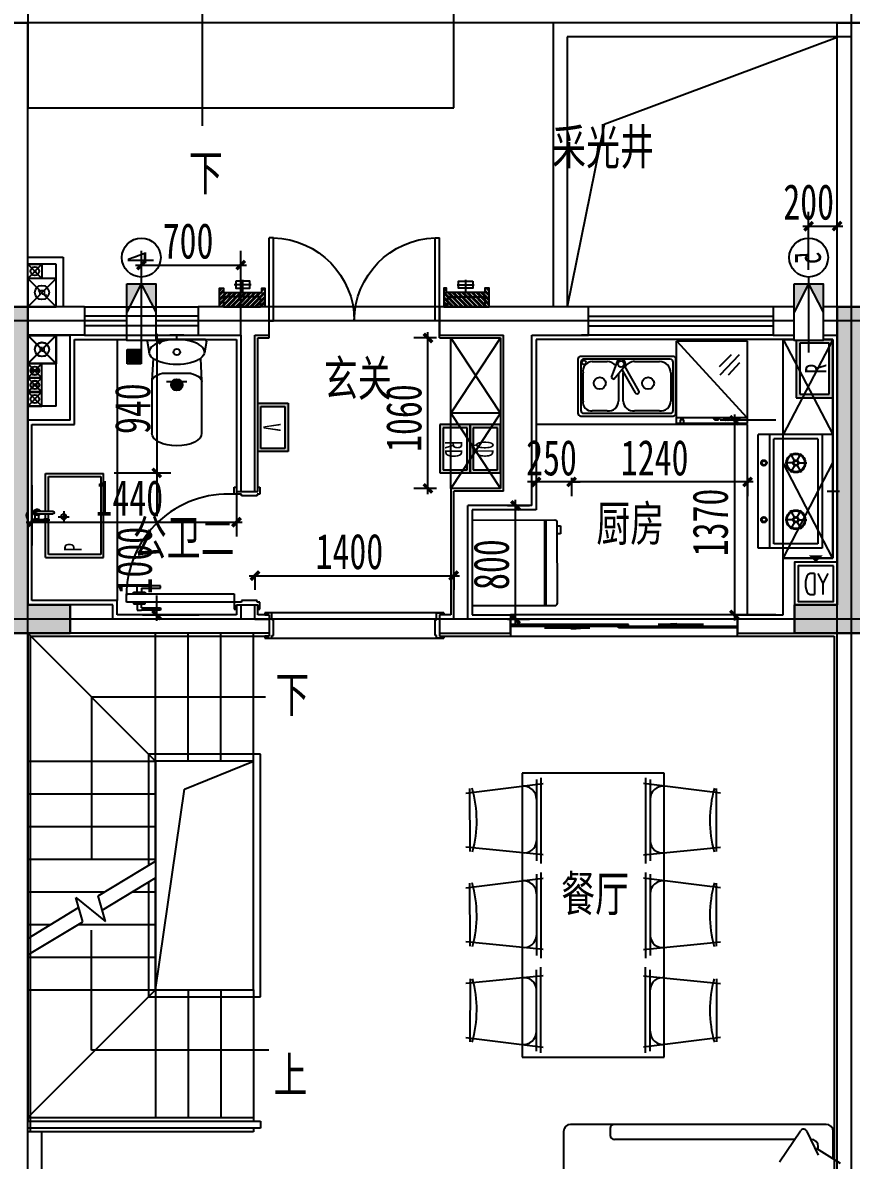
# Model space of a CAD drawing. Extents: x -255202 to 66368, y -6372500 to 603.
# Drawn here: x 23022 to 28857, y -3228764 to -3220753 of the extents above; entities that cross this region are included whole.
import ezdxf
from ezdxf.enums import TextEntityAlignment as Align

# ---------------------------------------------------------------- set-up
doc = ezdxf.new("R2010")
doc.units = 0
doc.header["$LTSCALE"] = 10
doc.header["$MEASUREMENT"] = 0
for name, color, linetype in [('A-门', 251, 'Continuous'), ('L-立面填充1', 253, 'Continuous'), ('孔洞', 53, 'Continuous')]:
    doc.layers.add(name, color=color, linetype=linetype)
doc.styles.add('_TCH_DIM', font='SIMPLEX', dxfattribs={"bigfont": 'GBCBIG'})
doc.styles.add('L~1D$0$黑体', font='simhei.ttf')
doc.styles.add('L~1Z$0$_TCH_DIM', font='SIMPLEX', dxfattribs={"bigfont": 'GBCBIG'})
doc.styles.add('L~1Z$0$黑体', font='simhei.ttf')
doc.styles.add('宋体', font='', dxfattribs={"width": 0.8})
doc.styles.add('文字标注', font='', dxfattribs={"width": 0.7})
doc.styles.add('样式222', font='', dxfattribs={"width": 0.7})
doc.styles.add('细黑体', font='', dxfattribs={"width": 0.7})
doc.styles.get('宋体').set_extended_font_data('STXihei')
doc.styles.get('文字标注').set_extended_font_data('STXihei')
doc.styles.get('样式222').set_extended_font_data('STXihei')
doc.styles.get('细黑体').set_extended_font_data('STXihei')

# ---------------------------------------------------------------- blocks, each defined once
blk = doc.blocks.new('ty')
at = {"layer": 'A-门'}
h = blk.add_hatch(dxfattribs=at)
h.set_pattern_fill('ANSI32', color=8, scale=5, style=0)
h.set_pattern_definition([(45, (36096.273, 4608.566), (-16.83798, 16.83798), []), (45, (36107.498, 4608.566), (-16.83798, 16.83798), [])])
h.paths.add_polyline_path([(38549.5, 606.1), (38549.5, 506.1), (38229.5, 506.1), (38229.5, 636.1), (38259.5, 636.1), (38259.5, 606.1), (38529.5, 606.1), (38529.5, 636.1), (38549.5, 636.1)])
h = blk.add_hatch(dxfattribs=at)
h.set_pattern_fill('ANSI32', color=8, scale=5, style=0)
h.set_pattern_definition([(135, (42262.778, 4608.566), (16.83798, 16.83798), []), (135, (42251.552, 4608.566), (16.83798, 16.83798), [])])
h.paths.add_polyline_path([(39809.5, 606.1), (39809.5, 506.1), (40129.5, 506.1), (40129.5, 636.1), (40099.5, 636.1), (40099.5, 606.1), (39829.5, 606.1), (39829.5, 636.1), (39809.5, 636.1)])
for points in [[(36879.7, -1593.9), (36879.7, 506.1), (36679.7, 506.1), (36679.7, -1593.9), (36379.7, -1593.9), (36379.7, -1793.9), (37179.7, -1793.9), (37179.7, -1593.9)], [(42579.7, -1593.9), (42579.7, 506.1), (42779.7, 506.1), (42779.7, -1593.9), (43079.7, -1593.9), (43079.7, -1793.9), (42279.7, -1793.9), (42279.7, -1593.9)]]:
    blk.add_hatch(color=8, dxfattribs=at).paths.add_polyline_path(points)
h = blk.add_hatch(color=8, dxfattribs=at)
h.paths.add_polyline_path([(42290.6, -136.4), (42549.7, -136.4), (42549.7, 276.1), (42290.6, 276.1)])
h.paths.add_polyline_path([(42317, 249.7), (42523.3, 249.7), (42523.3, -110), (42317, -110)], flags=16)
h = blk.add_hatch(color=8, dxfattribs=at)
h.dxf.hatch_style = 1
h.paths.add_polyline_path([(37929.7, -3.9, -1), (37929.7, -83.9, -1)])
h = blk.add_hatch(color=8, dxfattribs=at)
h.paths.add_polyline_path([(38713.2, -513.9), (38499.7, -513.9), (38499.7, -173.9), (38713.2, -173.9)])
h.paths.add_polyline_path([(38691.4, -195.7), (38521.4, -195.7), (38521.4, -492.2), (38691.4, -492.2)], flags=16)
h = blk.add_hatch(color=8, dxfattribs=at)
h.paths.add_polyline_path([(39996.3, -663.9), (39996.3, -323.9), (39782.7, -323.9), (39782.7, -663.9)])
h.paths.add_polyline_path([(39974.5, -642.2), (39974.5, -345.7), (39804.5, -345.7), (39804.5, -642.2)], flags=16)
h = blk.add_hatch(color=8, dxfattribs=at)
h.paths.add_polyline_path([(40209.8, -323.9), (39996.3, -323.9), (39996.3, -663.9), (40209.8, -663.9)])
h.paths.add_polyline_path([(40188, -642.2), (40018, -642.2), (40018, -345.7), (40188, -345.7)], flags=16)
at = {"layer": 'A-门', "color": 8}
for p, q in [((42679.7, 4262.6), (42679.7, -13753.8)), ((36879.7, 3106.1), (36879.7, 1906.1)), ((39879.7, 1906.1), (39879.7, 3106.1)), ((38109.7, 2450.1), (38109.7, 2750.1)), ((38109.7, 2450.1), (38109.7, 2750.1)), ((59161.7, 2506.1), (25966, 2506.1)), ((36679.7, 2506.1), (36879.7, 2506.1)), ((36679.7, 2506.1), (36879.7, 2506.1)), ((36879.7, 406.1), (36879.7, 2506.1)), ((36879.7, 506.1), (36879.7, 2506.1)), ((39879.7, 1906.1), (39879.7, 2506.1)), ((42579.7, 2506.1), (40579.5, 2506.1)), ((40579.5, 2506.1), (40579.5, 506.1)), ((40579.5, 2506.1), (40579.5, 506.1)), ((42579.7, 406.1), (42579.7, 2506.1)), ((42779.7, 2506.1), (42579.7, 2506.1)), ((42579.7, 506.1), (42579.7, 2506.1)), ((42579.7, 2506.1), (42779.7, 2506.1)), ((38109.7, 1779.3), (38109.7, 2450.1)), ((38109.7, 1779.3), (38109.7, 2450.1)), ((40679.5, 2406.1), (40679.5, 506.1)), ((42579.7, 2406.1), (40679.5, 2406.1)), ((42679.5, 2406.1), (40679.5, 2406.1)), ((40679.5, 2406.1), (40679.5, 506.1)), ((42579.7, 2403.2), (40939.8, 1790.4)), ((36879.7, 1906.1), (39879.7, 1906.1)), ((40939.8, 1790.4), (40679.5, 506.1)), ((42379.7, 766.3), (42379.7, 1173.4)), ((42579.7, 766.3), (42579.7, 1173.4)), ((42339.7, 1073.4), (42619.7, 1073.4)), ((37679.8, 307.6), (37679.8, 899.1)), ((38379.6, 307.6), (38379.6, 899.1)), ((36879.7, 856.1), (37129.7, 856.1)), ((36879.7, 806.1), (36879.7, 856.1)), ((36979.7, 806.1), (36879.7, 706.1)), ((36879.7, 806.1), (36979.7, 706.1)), ((37079.7, 806.1), (36879.7, 806.1)), ((36979.7, 806.1), (36879.7, 706.1)), ((36879.7, 806.1), (36979.7, 706.1)), ((37079.7, 506.1), (37079.7, 806.1)), ((37129.7, 856.1), (37129.7, 506.1)), ((37639.8, 799.1), (38419.6, 799.1)), ((36879.7, 706.1), (37079.7, 506.1)), ((37079.7, 706.1), (36879.7, 506.1)), ((36879.7, 706.1), (37079.7, 506.1)), ((37079.7, 706.1), (36879.7, 506.1)), ((38454.5, 661.1), (38334.5, 661.1)), ((38394.5, 606.1), (38394.5, 696.1)), ((39904.5, 661.1), (40024.5, 661.1)), ((39964.5, 606.1), (39964.5, 696.1)), ((38377, 606.1), (38412, 606.1)), ((39982, 606.1), (39947, 606.1)), ((36679.7, 506.1), (36879.7, 506.1)), ((36879.7, 506.1), (36679.7, 506.1)), ((36879.7, 506.1), (36879.7, -1593.9)), ((36879.7, -1593.9), (36879.7, 506.1)), ((37279.7, 506.1), (36879.7, 506.1)), ((37129.7, 506.1), (37079.7, 506.1)), ((38379.7, 506.1), (38079.7, 506.1)), ((38079.7, 506.1), (38079.7, 306.1)), ((38579.7, 506.1), (38379.7, 506.1)), ((38579.7, 287.1), (38579.7, 506.1)), ((39779.7, 506.1), (38579.7, 506.1)), ((38579.7, 306.1), (38579.7, 506.1)), ((40829.5, 506.1), (39779.7, 506.1)), ((39779.7, 506.1), (39779.7, 306.1)), ((39779.7, 286.1), (39779.7, 502.5)), ((42129.7, 506.1), (40779.7, 506.1)), ((40829.7, 506.1), (40829.5, 506.1)), ((40829.7, 306.1), (40829.7, 506.1)), ((42129.7, 506.1), (42129.7, 306.1)), ((42579.7, 506.1), (42129.7, 506.1)), ((42129.7, 506.1), (42129.7, 306.1)), ((42779.7, 506.1), (42579.7, 506.1)), ((42579.7, 506.1), (42579.7, -1593.9)), ((42579.7, -1593.9), (42579.7, 506.1)), ((42579.7, 506.1), (42779.7, 506.1)), ((59161.7, 406.1), (25966, 406.1)), ((36879.7, -1193.9), (36879.7, 406.1)), ((40829.7, 439.4), (42129.7, 439.4)), ((42579.7, -1693.9), (42579.7, 406.1)), ((39698.6, -813.9), (39698.6, 326.1)), ((40829.7, 372.7), (42129.7, 372.7)), ((36879.7, 306.1), (37179.7, 306.1)), ((36879.7, -1093.9), (36879.7, 306.1)), ((36879.7, 306.1), (36879.7, -193.9)), ((37279.7, 306.1), (36879.7, 306.1)), ((36879.7, 106.1), (37079.7, 306.1)), ((37079.7, 106.1), (36879.7, 306.1)), ((36879.7, 104.6), (37079.7, 304.6)), ((37079.7, 104.6), (36879.7, 304.6)), ((37079.7, -193.9), (37079.7, 306.1)), ((37179.7, -293.9), (37179.7, 306.1)), ((37209.7, -323.9), (37209.7, 276.1)), ((37209.7, 276.1), (38349.7, 276.1)), ((37259.7, 276.1), (37509.7, 276.1)), ((37509.7, 276.1), (37509.7, -1563.9)), ((37718.5, 276.1), (37888.2, 276.1)), ((37721.7, 264.7), (37735.5, 181.5)), ((38127.2, 276.1), (37732.1, 276.1)), ((37788.2, 316.1), (37788.2, -703.9)), ((37979.7, 306.1), (37879.7, 306.1)), ((37929.7, 276.1), (37929.7, 306.1)), ((38079.7, 306.1), (38379.7, 306.1)), ((38137.6, 264.7), (38123.8, 181.5)), ((38349.7, 276.1), (38349.7, -794.9)), ((38379.7, 306.1), (38379.7, -593.9)), ((38479.7, -593.9), (38479.7, 306.1)), ((38479.7, 306.1), (38579.7, 306.1)), ((38499.7, 206.1), (38499.7, 287.1)), ((38499.7, 287.1), (38579.7, 287.1)), ((39759.7, 286.1), (39598.6, 286.1)), ((39779.7, 286.1), (39779.7, 306.1)), ((39779.7, 306.1), (40229.7, 306.1)), ((39779.7, 286.1), (40209.7, 286.1)), ((39779.7, 286.1), (40209.7, 286.1)), ((40209.7, 286.1), (39859.7, -243.9)), ((40209.7, -243.9), (39859.7, 286.1)), ((39859.7, -773.9), (39859.7, 286.1)), ((39859.7, 286.1), (40209.7, 286.1)), ((40209.7, 286.1), (40209.7, -773.9)), ((40209.7, 286.1), (40209.7, -773.9)), ((40209.7, 286.1), (40209.7, -773.9)), ((40229.7, -793.9), (40229.7, 306.1)), ((40429.7, -893.9), (40429.7, 306.1)), ((40429.7, 306.1), (40829.7, 306.1)), ((42549.7, 276.1), (40459.7, 276.1)), ((40459.7, 276.1), (40459.7, -923.9)), ((42129.7, 306.1), (40779.7, 306.1)), ((41949.4, 264.7), (41449.4, 264.7)), ((41449.4, -315.3), (41449.4, 264.7)), ((41449.4, -315.3), (41449.4, 264.7)), ((41946, -275.3), (41451.7, 264.7)), ((41949.4, -315.3), (41949.4, 264.7)), ((42129.7, 306.1), (42579.7, 306.1)), ((42199.7, 276.1), (42549.7, -393.9)), ((42549.7, 276.1), (42199.7, -393.9)), ((42199.7, -1265.3), (42199.7, 276.1)), ((42199.7, 276.1), (42549.7, 276.1)), ((42290.6, 276.1), (42290.6, -136.4)), ((42549.7, 276.1), (42290.6, 276.1)), ((42317, 249.7), (42317, -110)), ((42523.3, 249.7), (42317, 249.7)), ((42523.3, -110), (42523.3, 249.7)), ((42549.7, 276.1), (42549.7, -1265.3)), ((42549.7, -1265.3), (42549.7, 276.1)), ((42549.7, -136.4), (42549.7, 276.1)), ((42579.7, -1693.9), (42579.7, 306.1)), ((37579.7, 204.7), (37679.7, 204.7)), ((37579.7, 104.7), (37579.7, 204.7)), ((37589.7, 191.2), (37593.1, 194.7)), ((37589.7, 177.8), (37606.6, 194.7)), ((37589.7, 164.3), (37620, 194.7)), ((37589.7, 150.8), (37633.5, 194.7)), ((37589.7, 137.4), (37647, 194.7)), ((37589.7, 123.9), (37660.4, 194.7)), ((37589.7, 186.8), (37597.6, 194.7)), ((37589.7, 173.3), (37611.1, 194.7)), ((37589.7, 159.8), (37624.5, 194.7)), ((37589.7, 146.3), (37638, 194.7)), ((37589.7, 132.9), (37651.5, 194.7)), ((37589.7, 119.4), (37664.9, 194.7)), ((37589.7, 194.7), (37669.7, 194.7)), ((37589.7, 114.7), (37589.7, 194.7)), ((37593.9, 114.7), (37669.7, 190.4)), ((37598.4, 114.7), (37669.7, 185.9)), ((37607.4, 114.7), (37669.7, 177)), ((37611.9, 114.7), (37669.7, 172.5)), ((37620.9, 114.7), (37669.7, 163.5)), ((37669.7, 194.7), (37669.7, 114.7)), ((37679.7, 204.7), (37679.7, 104.7)), ((38499.7, -794.9), (38499.7, 206.1)), ((41752.9, 86.2, -2), (41836.8, 170.1, -2)), ((41755.9, 27.3, -1), (41892.6, 169.3, -1)), ((36979.7, 6.1), (36879.7, 106.1)), ((36879.7, 6.1), (36979.7, 106.1)), ((36979.7, 4.6), (36879.7, 104.6)), ((36879.7, 4.6), (36979.7, 104.6)), ((37679.7, 104.7), (37579.7, 104.7)), ((37669.7, 114.7), (37589.7, 114.7)), ((37625.3, 114.7), (37669.7, 159)), ((37634.3, 114.7), (37669.7, 150)), ((37638.8, 114.7), (37669.7, 145.5)), ((37647.8, 114.7), (37669.7, 136.5)), ((37652.3, 114.7), (37669.7, 132.1)), ((37661.3, 114.7), (37669.7, 123.1)), ((37665.8, 114.7), (37669.7, 118.6)), ((37763.6, 141), (37754.7, -14.6)), ((38095.7, 141), (38104.6, -14.6)), ((40755, 136.1), (40755, -243.9)), ((41425, 156.1), (40775, 156.1)), ((40775, 116.1), (40775, -223.9)), ((41405, 136.1), (40795, 136.1)), ((40856, 120.1), (40961, 120.1)), ((41033.7, 126.3), (40989.3, 7.7)), ((41008.7, -3.5), (41089.2, 94.2)), ((41184, -85.6), (41083.9, 87.8)), ((41154, 120.1), (41329, 120.1)), ((41425, -223.9), (41425, 116.1)), ((41445, -243.9), (41445, 136.1)), ((41814.8, 26.5, -2), (41895.5, 113.5, -2)), ((36979.7, -93.9), (36879.7, 6.1)), ((36879.7, -93.9), (36979.7, 6.1)), ((36979.7, -95.4), (36879.7, 4.6)), ((36879.7, -95.4), (36979.7, 4.6)), ((38029.9, 35.8), (37829.4, 35.8)), ((40791, -157.9), (40791, 40.1)), ((40989.3, 7.7), (41008.7, -3.5)), ((41041, 35.7), (41041, -157.9)), ((41063.5, 63), (41158, -100.6)), ((41074, -157.9), (41074, 40.1)), ((41409, 40.1), (41409, -157.9)), ((37754.7, -16), (37754.7, -385.1)), ((38001.4, -22.7), (37857.9, -22.7)), ((37929.7, -6.7), (37929.7, -78.8)), ((37929.7, -38.9), (37929.7, -68.9)), ((38104.7, -16), (38104.7, -385.1)), ((36979.7, -193.9), (36879.7, -93.9)), ((36879.7, -193.9), (36979.7, -93.9)), ((42290.6, -136.4), (42549.7, -136.4)), ((42317, -110), (42523.3, -110)), ((37079.7, -193.9), (36879.7, -193.9)), ((38499.7, -513.9), (38499.7, -173.9)), ((38499.7, -173.9), (38713.2, -173.9)), ((38521.4, -492.2), (38521.4, -195.7)), ((38521.4, -195.7), (38691.4, -195.7)), ((38691.4, -195.7), (38691.4, -492.2)), ((38713.2, -173.9), (38713.2, -513.9)), ((40961, -227.9), (40856, -227.9)), ((41329, -227.9), (41154, -227.9)), ((37179.7, -293.9), (36879.7, -293.9)), ((40209.7, -243.9), (39859.7, -243.9)), ((40209.7, -243.9), (39859.7, -773.9)), ((39859.7, -243.9), (40209.7, -773.9)), ((40775, -263.9), (41425, -263.9)), ((40795, -243.9), (41405, -243.9)), ((41949.4, -275.3), (41449.4, -275.3)), ((41949.4, -315.3), (41449.4, -315.3)), ((41949.4, -315.3), (41449.4, -315.3)), ((41500.4, -290.3), (41475.4, -290.3)), ((41475.4, -290.3), (41475.4, -315.3)), ((41475.4, -315.3), (41500.4, -315.3)), ((41481.4, -290.3), (41481.4, -275.3)), ((41494.5, -290.3), (41494.5, -275.3)), ((41500.4, -315.3), (41500.4, -290.3)), ((41750.7, -275.3), (41710.7, -275.3)), ((41710.7, -275.3), (41710.7, -282.3)), ((41713.7, -285.3), (41747.7, -285.3)), ((41719.4, -285.3), (41742, -285.3)), ((41719.4, -289.8), (41719.4, -285.3)), ((41739, -292.8), (41722.4, -292.8)), ((41742, -285.3), (41742, -289.8)), ((41750.7, -282.3), (41750.7, -275.3)), ((42149.7, -293.9), (41756.8, -293.9)), ((41822.8, -275.3), (41782.8, -275.3)), ((41782.8, -275.3), (41782.8, -282.3)), ((41785.8, -285.3), (41819.8, -285.3)), ((41791.5, -285.3), (41814.1, -285.3)), ((41791.5, -289.8), (41791.5, -285.3)), ((41811.1, -292.8), (41794.5, -292.8)), ((41814.1, -285.3), (41814.1, -289.8)), ((41822.8, -282.3), (41822.8, -275.3)), ((41895, -275.3), (41855, -275.3)), ((41855, -275.3), (41855, -282.3)), ((41856.8, -253.9), (41856.8, -1703.9)), ((41858, -285.3), (41892, -285.3)), ((41863.7, -285.3), (41886.3, -285.3)), ((41863.7, -289.8), (41863.7, -285.3)), ((41883.3, -292.8), (41866.7, -292.8)), ((41886.3, -285.3), (41886.3, -289.8)), ((41895, -282.3), (41895, -275.3)), ((36909.7, -1563.9), (36909.7, -323.9)), ((36909.7, -323.9), (37209.7, -323.9)), ((39996.3, -323.9), (39782.7, -323.9)), ((39782.7, -323.9), (39782.7, -663.9)), ((39974.5, -345.7), (39804.5, -345.7)), ((39804.5, -345.7), (39804.5, -642.2)), ((39974.5, -642.2), (39974.5, -345.7)), ((39996.3, -663.9), (39996.3, -323.9)), ((40209.8, -323.9), (39996.3, -323.9)), ((39996.3, -323.9), (39996.3, -663.9)), ((40188, -345.7), (40018, -345.7)), ((40018, -345.7), (40018, -642.2)), ((40188, -642.2), (40188, -345.7)), ((40209.8, -663.9), (40209.8, -323.9)), ((41949.7, -323.9), (40459.7, -323.9)), ((41949.7, -1663.9), (41949.7, -323.9)), ((42474.7, -393.9), (42024.7, -393.9)), ((42024.7, -1193.9), (42024.7, -393.9)), ((42104.7, -393.9), (42104.7, -1193.9)), ((42549.7, -393.9), (42199.7, -393.9)), ((42474.7, -393.9), (42474.7, -1193.9)), ((42549.7, -1193.9), (42549.7, -393.9)), ((42444.7, -423.9), (42134.7, -423.9)), ((42134.7, -1163.9), (42134.7, -423.9)), ((42444.7, -423.9), (42444.7, -1163.9)), ((38713.2, -513.9), (38499.7, -513.9)), ((38691.4, -492.2), (38521.4, -492.2)), ((42279.7, -576.6), (42251.4, -527.7)), ((42299.7, -576.6), (42327.9, -527.7)), ((37788.2, -623.9), (37788.2, -968.8)), ((38379.7, -593.9), (38379.7, -794.9)), ((38479.7, -794.9), (38479.7, -593.9)), ((38499.7, -794.9), (38499.7, -592.9)), ((42549.7, -1266.7), (42199.7, -593.9)), ((42199.7, -1266.7), (42549.7, -593.9)), ((42269.7, -593.9), (42213.2, -593.9)), ((42279.7, -611.2), (42251.4, -660.2)), ((42299.7, -611.2), (42327.9, -660.2)), ((42309.6, -593.9), (42366.2, -593.9)), ((37488.2, -663.9), (37888.2, -663.9)), ((37488.2, -663.9), (37888.2, -663.9)), ((39782.7, -663.9), (39996.3, -663.9)), ((39804.5, -642.2), (39974.5, -642.2)), ((39996.3, -663.9), (40209.8, -663.9)), ((40018, -642.2), (40188, -642.2)), ((40709.7, -698.7), (40709.7, -827.7)), ((40709.7, -698.7), (40709.7, -827.7)), ((41949.7, -698.7), (41949.7, -827.7)), ((36909.5, -763.9), (36909.5, -1111.1)), ((38334.7, -814.9), (38334.7, -764.9)), ((38334.7, -764.9), (38349.7, -764.9)), ((38349.7, -763.9), (38349.7, -1111.1)), ((38349.7, -764.9), (38349.7, -794.9)), ((38349.7, -794.9), (38499.7, -794.9)), ((38349.7, -794.9), (38499.7, -794.9)), ((38499.7, -764.9), (38514.7, -764.9)), ((38499.7, -794.9), (38499.7, -764.9)), ((38514.7, -764.9), (38514.7, -814.9)), ((39759.7, -773.9), (39598.6, -773.9)), ((40209.7, -773.9), (39859.7, -773.9)), ((39859.7, -773.9), (39859.7, -1663.9)), ((40209.7, -773.9), (39859.7, -773.9)), ((40209.7, -773.9), (39859.7, -773.9)), ((39859.7, -773.9), (39859.7, -1663.9)), ((39879.7, -1693.9), (39879.7, -793.9)), ((40229.7, -793.9), (39879.7, -793.9)), ((40459.7, -727.7), (40399.7, -727.7)), ((40459.7, -727.7), (40459.7, -827.7)), ((40709.7, -727.7), (40459.7, -727.7)), ((41989.7, -727.7), (40669.7, -727.7)), ((40709.7, -727.7), (40769.7, -727.7)), ((42509.2, -793.9), (42596.3, -793.9)), ((38384.7, -814.9), (38334.7, -814.9)), ((38384.7, -824.9), (38384.7, -814.9)), ((38494.7, -824.9), (38384.7, -824.9)), ((38514.7, -814.9), (38494.7, -814.9)), ((38494.7, -814.9), (38494.7, -824.9)), ((40314.8, -1733.9), (40314.8, -853.9)), ((36869.8, -960.5), (36869.6, -964.8)), ((36870.8, -954.9), (36869.8, -960.5)), ((36873.3, -947.9), (36870.8, -954.9)), ((36875.5, -943.9), (36873.3, -947.9)), ((36879.8, -938.1), (36875.5, -943.9)), ((39979.7, -1693.9), (39979.7, -893.9)), ((40429.7, -893.9), (39979.7, -893.9)), ((40459.7, -923.9), (40009.7, -923.9)), ((40009.7, -923.9), (40009.7, -1663.9)), ((40258.2, -893.9), (40414.8, -893.9)), ((42279.7, -976.6), (42251.4, -927.7)), ((42299.7, -976.6), (42327.9, -927.7)), ((36869.5, -1011.1), (38389.7, -1011.1)), ((36869.6, -964.8), (36870, -970.7)), ((36870, -970.7), (36871.5, -977)), ((36871.5, -977), (36873.2, -981.5)), ((36873.2, -981.5), (36875.2, -985.2)), ((36875.2, -985.2), (36879.8, -991.4)), ((36900.3, -1003.7), (36903.4, -1004.3)), ((36903.4, -1004.3), (36906.8, -1004.7)), ((36906.8, -1004.7), (36913.5, -1004.6)), ((36913.5, -1004.6), (36918.8, -1003.7)), ((36918.8, -1003.7), (36923.4, -1002.3)), ((36923.4, -1002.3), (36930.1, -999.1)), ((36930.1, -999.1), (36936.2, -994.6)), ((36936.2, -994.6), (36939.4, -991.5)), ((36939.4, -991.5), (36942.6, -987.4)), ((40592.9, -998.1), (40009.5, -998.2)), ((40009.5, -998.2), (40009.7, -1598.2)), ((40520.7, -1598.1), (40520.6, -998.1)), ((40531.8, -1598.1), (40531.7, -998.1)), ((40609.7, -1581.4), (40609.5, -1014.7)), ((40609.6, -1037.6), (40631.8, -1037.6)), ((40631.8, -1037.6), (40631.8, -1093.2)), ((42269.7, -993.9), (42213.2, -993.9)), ((42279.7, -1011.2), (42251.4, -1060.2)), ((42299.7, -1011.2), (42327.9, -1060.2)), ((42309.6, -993.9), (42366.2, -993.9)), ((40631.8, -1093.2), (40609.6, -1093.2)), ((36879.7, -1693.9), (36879.7, -1193.9)), ((42474.7, -1193.9), (42024.7, -1193.9)), ((42444.7, -1163.9), (42134.7, -1163.9)), ((42549.7, -1265.3), (42199.7, -1265.3)), ((42199.7, -1663.9), (42199.7, -1265.3)), ((42199.7, -1265.3), (42549.7, -1265.3)), ((38439.7, -1388), (39919.7, -1388)), ((38479.7, -1388), (38479.7, -1488)), ((39879.7, -1388), (39879.7, -1488)), ((37574.6, -1515.5), (38334.7, -1515.6)), ((37574.6, -1574.8), (37574.6, -1515.5)), ((37624.5, -1515.5), (37624.5, -1503.9)), ((37624.5, -1503.9), (37651.4, -1503.9)), ((37707.3, -1515.5), (37624.5, -1515.5)), ((37651.4, -1503.9), (37651.4, -1459.9)), ((37651.4, -1459.9), (37681.1, -1459.9)), ((37651.4, -1503.9), (37707.3, -1503.9)), ((37814.7, -1460), (37681.1, -1459.9)), ((37681.1, -1475.5), (37681.1, -1503.9)), ((37681.1, -1475.5), (37814.7, -1475.5)), ((37707.3, -1503.9), (37707.3, -1515.5)), ((37814.7, -1475.5), (37814.7, -1460)), ((38334.7, -1515.6), (38334.7, -1574.9)), ((36879.7, -1593.9), (37179.7, -1593.9)), ((37179.7, -1593.9), (36879.7, -1593.9)), ((37509.7, -1563.9), (36909.7, -1563.9)), ((37179.7, -1593.9), (37179.7, -1793.9)), ((37179.7, -1793.9), (37179.7, -1593.9)), ((37479.7, -1593.9), (37179.7, -1593.9)), ((37479.7, -1693.9), (37479.7, -1593.9)), ((37509.7, -1663.9), (37509.7, -1563.9)), ((38334.7, -1574.9), (37574.6, -1574.8)), ((37707.2, -1574.8), (37624.5, -1574.8)), ((37624.5, -1574.8), (37624.5, -1586.4)), ((37624.5, -1586.4), (37651.4, -1586.4)), ((37651.4, -1586.4), (37707.2, -1586.4)), ((37651.4, -1586.4), (37651.4, -1630.4)), ((37681.1, -1614.8), (37681.1, -1586.4)), ((37707.2, -1586.4), (37707.2, -1574.8)), ((37788.2, -1704.9), (37788.2, -1527.2)), ((38384.7, -1573.9), (38334.7, -1573.9)), ((38334.7, -1573.9), (38334.7, -1623.9)), ((38349.7, -1593.9), (38499.7, -1593.9)), ((38349.7, -1593.9), (38349.7, -1663.9)), ((38349.7, -1623.9), (38349.7, -1593.9)), ((38349.7, -1593.9), (38499.7, -1593.9)), ((38379.7, -1593.9), (38379.7, -1693.9)), ((38494.7, -1563.9), (38384.7, -1563.9)), ((38384.7, -1563.9), (38384.7, -1573.9)), ((38479.7, -1693.9), (38479.7, -1593.9)), ((38494.7, -1573.9), (38494.7, -1563.9)), ((38514.7, -1573.9), (38494.7, -1573.9)), ((38499.7, -1593.9), (38499.7, -1623.9)), ((38499.7, -1663.9), (38499.7, -1593.9)), ((38499.7, -1663.9), (38499.7, -1593.9)), ((38514.7, -1623.9), (38514.7, -1573.9)), ((40009.7, -1598.2), (40593, -1598)), ((42579.7, -1593.9), (42279.7, -1593.9)), ((42279.7, -1593.9), (42279.7, -1793.9)), ((42279.7, -1793.9), (42279.7, -1593.9)), ((42279.7, -1593.9), (42579.7, -1593.9)), ((38349.7, -1663.9), (37509.7, -1663.9)), ((37651.4, -1630.4), (37681.1, -1630.4)), ((37681.1, -1614.8), (37814.6, -1614.8)), ((37814.6, -1630.4), (37681.1, -1630.4)), ((38088.2, -1664.9), (37688.2, -1664.9)), ((37814.6, -1614.8), (37814.6, -1630.4)), ((38334.7, -1623.9), (38349.7, -1623.9)), ((38499.7, -1623.9), (38514.7, -1623.9)), ((38579.7, -1663.9), (38499.7, -1663.9)), ((39809.7, -1648.9), (38549.7, -1648.9)), ((38599.7, -1648.9), (38549.7, -1648.9)), ((38549.7, -1648.9), (38549.7, -1663.9)), ((38549.7, -1663.9), (38579.7, -1663.9)), ((38579.7, -1663.9), (38579.7, -1813.9)), ((38579.7, -1663.9), (38579.7, -1813.9)), ((38599.7, -1698.9), (38599.7, -1648.9)), ((39759.7, -1698.9), (39759.7, -1648.9)), ((39759.7, -1648.9), (39809.7, -1648.9)), ((39779.7, -1663.9), (39779.7, -1813.9)), ((39809.7, -1663.9), (39779.7, -1663.9)), ((39779.7, -1663.9), (39779.7, -1813.9)), ((39859.7, -1663.9), (39779.7, -1663.9)), ((39809.7, -1648.9), (39809.7, -1663.9)), ((39859.7, -1663.9), (39859.7, -1663.9)), ((40009.7, -1663.9), (40279.7, -1663.9)), ((41879.7, -1663.9), (40279.7, -1663.9)), ((40279.7, -1666.2), (40279.7, -1813.9)), ((42149.7, -1663.9), (41756.8, -1663.9)), ((41879.7, -1813.9), (41879.7, -1663.9)), ((41879.7, -1663.9), (42199.7, -1663.9)), ((59161.7, -1693.9), (25966, -1693.9)), ((36879.7, -9693.9), (36879.7, -1693.9)), ((38379.7, -1693.9), (37479.7, -1693.9)), ((38479.7, -1693.9), (38579.7, -1693.9)), ((38579.7, -1693.9), (38579.7, -1793.9)), ((38609.7, -1698.9), (38599.7, -1698.9)), ((38609.7, -1808.9), (38609.7, -1698.9)), ((39749.7, -1808.9), (39749.7, -1698.9)), ((39749.7, -1698.9), (39759.7, -1698.9)), ((39879.7, -1693.9), (39779.7, -1693.9)), ((39779.7, -1693.9), (39779.7, -1793.9)), ((40279.7, -1693.9), (39979.7, -1693.9)), ((40258.2, -1693.9), (40414.8, -1693.9)), ((40279.7, -1793.9), (40279.7, -1693.9)), ((42579.7, -1693.9), (41879.7, -1693.9)), ((41879.7, -1693.9), (41879.7, -1793.9)), ((42579.7, -9693.9), (42579.7, -1693.9)), ((36379.7, -1793.9), (37179.7, -1793.9)), ((37179.7, -1793.9), (36679.7, -1793.9)), ((36879.7, -9593.9), (36879.7, -1793.9)), ((37079.7, -1793.9), (36879.7, -1793.9)), ((37779.7, -2693.9), (36879.7, -1793.9)), ((38469.7, -1793.9), (36879.7, -1793.9)), ((36879.7, -1793.9), (36879.7, -5228.9)), ((36899.7, -5303.9), (36899.7, -1813.9)), ((36899.7, -1813.9), (38499.7, -1813.9)), ((36899.7, -5303.9), (36899.7, -1813.9)), ((36899.7, -1813.9), (38499.7, -1813.9)), ((38579.7, -1793.9), (37079.7, -1793.9)), ((37179.7, -1793.9), (37179.7, -1793.9)), ((37179.7, -1793.9), (37179.7, -1793.9)), ((37779.7, -2693.9), (37779.7, -1793.9)), ((38009.7, -2693.9), (38009.7, -1793.9)), ((38239.7, -2693.9), (38239.7, -1793.9)), ((38469.7, -2693.9), (38469.7, -1793.9)), ((38499.7, -1813.9), (38579.7, -1813.9)), ((38549.7, -1813.9), (38549.7, -1828.9)), ((38579.7, -1813.9), (38549.7, -1813.9)), ((38549.7, -1828.9), (39809.7, -1828.9)), ((38549.7, -1828.9), (38599.7, -1828.9)), ((38599.7, -1828.9), (38599.7, -1808.9)), ((38599.7, -1808.9), (38609.7, -1808.9)), ((39759.7, -1808.9), (39749.7, -1808.9)), ((39759.7, -1828.9), (39759.7, -1808.9)), ((39809.7, -1828.9), (39759.7, -1828.9)), ((39779.7, -1793.9), (40279.7, -1793.9)), ((39779.7, -1813.9), (39809.7, -1813.9)), ((39779.7, -1813.9), (40279.7, -1813.9)), ((39809.7, -1813.9), (39809.7, -1828.9)), ((39859.7, -1813.9), (40279.7, -1813.9)), ((40279.7, -1813.9), (41879.7, -1813.9)), ((41879.7, -1793.9), (42579.7, -1793.9)), ((41879.7, -1813.9), (42559.7, -1813.9)), ((42279.7, -1793.9), (42779.7, -1793.9)), ((42279.7, -1793.9), (42279.7, -1793.9)), ((42279.7, -1793.9), (42279.7, -1793.9)), ((43079.7, -1793.9), (42279.7, -1793.9)), ((42559.7, -1813.9), (42559.7, -9573.9)), ((42579.7, -9593.9), (42579.7, -1793.9)), ((38554.2, -2243.9), (37329.7, -2243.9)), ((37329.7, -2243.9), (37329.7, -3083.9)), ((36879.7, -3942.1), (36879.7, -2693.9)), ((36879.7, -2693.9), (37779.7, -2693.9)), ((38519.7, -2643.9), (37729.7, -2643.9)), ((37729.7, -2643.9), (37729.7, -3429.1)), ((38469.7, -2693.9), (37779.7, -2693.9)), ((37779.7, -2693.9), (37779.7, -4073.9)), ((37779.7, -3398.9), (37779.7, -2693.9)), ((37984.3, -2890.9), (38469.7, -2693.9)), ((38469.7, -4303.9), (38469.7, -2693.9)), ((38519.7, -4353.9), (38519.7, -2643.9)), ((36879.7, -2739.9), (36879.7, -2763.9)), ((37779.7, -2763.9), (37779.7, -2739.9)), ((41362.9, -2779.7), (40362.9, -2779.7)), ((40362.9, -2779.7), (40362.9, -4779.7)), ((41362.9, -4779.7), (41362.9, -2779.7)), ((39966.1, -2919.2), (40509.8, -2850.8)), ((40462.9, -2823), (40462.9, -3395.4)), ((40494.2, -2811.5), (40494.2, -3414.6)), ((41759.8, -2919.2), (41216.1, -2850.8)), ((41231.7, -2811.5), (41231.7, -3414.6)), ((41262.9, -2823), (41262.9, -3395.4)), ((36879.7, -2923.9), (37779.7, -2923.9)), ((37779.7, -4303.9), (37984.3, -2890.9)), ((39996.2, -3331.4), (39994.2, -2887.3)), ((41729.6, -3331.4), (41731.7, -2887.3)), ((37329.7, -3083.9), (37329.7, -3383.9)), ((36879.7, -3153.9), (37779.7, -3153.9)), ((40509.8, -3353), (39966.1, -3300.1)), ((41216.1, -3353), (41759.8, -3300.1)), ((36879.7, -3383.9), (37779.7, -3383.9)), ((37375.1, -3643.1), (37779.7, -3398.9)), ((37403.9, -3742.5), (37779.7, -3515.7)), ((37779.7, -4303.9), (37779.7, -3515.7)), ((39966.1, -3585.8), (40509.8, -3517.5)), ((40462.9, -3489.6), (40462.9, -4062)), ((40494.2, -3478.1), (40494.2, -4081.3)), ((41759.8, -3585.8), (41216.1, -3517.5)), ((41231.7, -3478.1), (41231.7, -4081.3)), ((41262.9, -3489.6), (41262.9, -4062)), ((37729.7, -3545.9), (37729.7, -4353.9)), ((39996.2, -3998.1), (39994.2, -3553.9)), ((41729.6, -3998.1), (41731.7, -3553.9)), ((36879.7, -3613.9), (37423.4, -3613.9)), ((37267.1, -3825.1), (37217.6, -3653.7)), ((37217.6, -3653.7), (37427, -3822.5)), ((37427, -3822.5), (37375.1, -3643.1)), ((37616.9, -3613.9), (37779.7, -3613.9)), ((36879.7, -3942.1), (37238.4, -3725.6)), ((36879.7, -4058.9), (37267.1, -3825.1)), ((36879.7, -3843.9), (37042.4, -3843.9)), ((37235.9, -3843.9), (37779.7, -3843.9)), ((37329.7, -4185.5), (37329.7, -3885.5)), ((40509.8, -4019.7), (39966.1, -3966.7)), ((41216.1, -4019.7), (41759.8, -3966.7)), ((36879.7, -4303.9), (36879.7, -4058.9)), ((36879.7, -4073.9), (37779.7, -4073.9)), ((37779.7, -4058.9), (37779.7, -4303.9)), ((40462.9, -4736.4), (40462.9, -4164.1)), ((40494.2, -4747.9), (40494.2, -4144.8)), ((41231.7, -4747.9), (41231.7, -4144.8)), ((41262.9, -4736.4), (41262.9, -4164.1)), ((37329.7, -4728.9), (37329.7, -4185.5)), ((40509.8, -4206.4), (39966.1, -4259.4)), ((39996.2, -4228), (39994.2, -4672.1)), ((41216.1, -4206.4), (41759.8, -4259.4)), ((41729.6, -4228), (41731.7, -4672.1)), ((37779.7, -4303.9), (36879.7, -5203.9)), ((36879.7, -4303.9), (37779.7, -4303.9)), ((37779.7, -4303.9), (37779.7, -5203.9)), ((37779.7, -4303.9), (38469.7, -4303.9)), ((38009.7, -4303.9), (38009.7, -5203.9)), ((38239.7, -4303.9), (38239.7, -5203.9)), ((38469.7, -4303.9), (38469.7, -5203.9)), ((37729.7, -4353.9), (38519.7, -4353.9)), ((39966.1, -4640.3), (40509.8, -4708.6)), ((41759.8, -4640.3), (41216.1, -4708.6)), ((38576.6, -4728.9), (37329.7, -4728.9)), ((40362.9, -4779.7), (41362.9, -4779.7)), ((36879.7, -5303.9), (36879.7, -5203.9)), ((36879.7, -5203.9), (38469.7, -5203.9)), ((38469.7, -5203.9), (38469.7, -5228.9)), ((36879.7, -5228.9), (38519.7, -5228.9)), ((36879.7, -5278.9), (36879.7, -5228.9)), ((38519.7, -5278.9), (36879.7, -5278.9)), ((38469.7, -5278.9), (38469.7, -5303.9)), ((38519.7, -5228.9), (38519.7, -5278.9)), ((42503.3, -5252), (40703.2, -5252)), ((40982.2, -5282), (40982.2, -5328)), ((38469.7, -5303.9), (36879.7, -5303.9)), ((36979.7, -5303.9), (36899.7, -5303.9)), ((36979.7, -6303.9), (36979.7, -5303.9)), ((40653.2, -5302), (40653.2, -6022)), ((42280.8, -5358), (41012.2, -5358)), ((42174.9, -5516.3), (42321.5, -5297.1)), ((42366.7, -5301.4), (42447.4, -5469.6)), ((42397.4, -5358), (42393.8, -5358)), ((42553.3, -5494.3), (42553.3, -5302)), ((42432.7, -5419.8), (42602.7, -5524.8)), ((42447.4, -5428.9), (42447.4, -5408))]:
    blk.add_line(p, q, dxfattribs=at)
at = {"layer": 'A-门', "color": 8, "extrusion": (0, 0, -1)}
for p, q in [((38579.7, 406.1), (38579.7, 991.1)), ((38609.7, 991.1), (38579.7, 991.1)), ((38609.7, 406.1), (38609.7, 991.1)), ((39749.7, 406.1), (39749.7, 991.1)), ((39749.7, 991.1), (39779.7, 991.1)), ((39779.7, 406.1), (39779.7, 991.1)), ((37279.7, 506.1), (37279.7, 306.1)), ((38079.7, 506.1), (38079.7, 306.1)), ((38579.7, 406.1), (38609.7, 406.1)), ((39779.7, 406.1), (39749.7, 406.1)), ((37005.1, -669), (37414.1, -669)), ((37005.1, -934.6), (37005.1, -669)), ((37025.1, -934.6), (37025.1, -689)), ((37025.1, -689), (37394.1, -689)), ((37394.1, -689), (37394.1, -1239)), ((37414.1, -1259), (37414.1, -669)), ((36909.6, -751.5), (36909.6, -964)), ((36932.6, -987.4), (36932.6, -957.6)), ((36945.1, -934.6), (37056.3, -934.6)), ((36945.1, -952.3), (37056.3, -952.3)), ((36957.6, -987.4), (36957.6, -957.6)), ((37005.1, -991.1), (37005.1, -952.3)), ((37025.1, -991.1), (37025.1, -952.3)), ((37133, -934.1), (37133, -1010.9)), ((36909.6, -964), (36909.6, -1176.4)), ((36927.7, -1005.3), (36927.7, -987.4)), ((36927.7, -987.4), (36962.5, -987.4)), ((36962.5, -1005.3), (36927.7, -1005.3)), ((36947.2, -992.4), (36994.1, -992.4)), ((36947.2, -1000.4), (36994.1, -1000.4)), ((36962.5, -987.4), (36962.5, -992.4)), ((36962.5, -1000.4), (36962.5, -1005.3)), ((37029.7, -991.1), (36994.1, -991.1)), ((36994.1, -991.1), (36994.1, -1001.6)), ((36994.1, -1000.4), (36994.1, -992.4)), ((36994.1, -1001.6), (37029.7, -1001.6)), ((37005.1, -1259), (37005.1, -1001.6)), ((37025.1, -1239), (37025.1, -1001.6)), ((37029.7, -1001.6), (37029.7, -991.1)), ((37094.7, -972.5), (37171.4, -972.5)), ((37005.1, -1259), (37414.1, -1259)), ((37394.1, -1239), (37025.1, -1239)), ((40279.7, -1731.4), (40279.7, -1743.9)), ((41110.4, -1731.4), (40279.7, -1731.4)), ((40279.7, -1743.9), (41110.4, -1743.9)), ((40519.7, -1756.4), (40839.7, -1756.4)), ((40708.5, -1763.7), (40708.5, -1756.4)), ((40839.7, -1756.4), (40708.5, -1763.7)), ((41041.3, -1743.9), (41879.7, -1743.9)), ((41041.3, -1756.4), (41041.3, -1743.9)), ((41879.7, -1756.4), (41041.3, -1756.4)), ((41110.4, -1743.9), (41110.4, -1731.4)), ((41319.7, -1731.4), (41450.8, -1724.2)), ((41639.7, -1731.4), (41319.7, -1731.4)), ((41450.8, -1724.2), (41450.8, -1731.4)), ((41879.7, -1743.9), (41879.7, -1756.4))]:
    blk.add_line(p, q, dxfattribs=at)
at = {"layer": 'A-门', "color": 8, "const_width": 24}
for points in [[(42409.7, 1103.4), (42349.7, 1043.4)], [(42549.7, 1043.4), (42609.7, 1103.4)], [(37709.8, 829.1), (37649.8, 769.1)], [(38349.6, 769.1), (38409.6, 829.1)], [(39728.6, 256.1), (39668.6, 316.1)], [(37818.2, 246.1), (37758.2, 306.1)], [(41886.8, -323.9), (41826.8, -263.9)], [(37818.2, -693.9), (37758.2, -633.9)], [(37758.2, -633.9), (37818.2, -693.9)], [(40429.7, -757.7), (40489.7, -697.7)], [(40739.7, -697.7), (40679.7, -757.7)], [(40739.7, -697.7), (40679.7, -757.7)], [(41919.7, -757.7), (41979.7, -697.7)], [(39668.6, -743.9), (39728.6, -803.9)], [(40344.8, -923.9), (40284.8, -863.9)], [(36939.5, -981.1), (36879.5, -1041.1)], [(38319.7, -1041.1), (38379.7, -981.1)], [(38509.7, -1358), (38449.7, -1418)], [(39849.7, -1418), (39909.7, -1358)], [(37758.2, -1634.9), (37818.2, -1694.9)], [(40284.8, -1663.9), (40344.8, -1723.9)], [(41826.8, -1633.9), (41886.8, -1693.9)]]:
    blk.add_lwpolyline(points, dxfattribs=at)
at = {"layer": 'A-门', "color": 8}
for points in [[(36979.7, 706.1), (36879.7, 706.1), (36879.7, 806.1), (36979.7, 806.1)], [(36979.7, 706.1), (36879.7, 706.1), (36879.7, 806.1), (36979.7, 806.1)], [(36879.7, 506.1), (37079.7, 506.1), (37079.7, 706.1), (36879.7, 706.1)], [(36879.7, 506.1), (37079.7, 506.1), (37079.7, 706.1), (36879.7, 706.1)], [(38344.5, 686.1), (38344.5, 636.1), (38444.5, 636.1), (38444.5, 686.1)], [(40014.5, 686.1), (40014.5, 636.1), (39914.5, 636.1), (39914.5, 686.1)], [(38259.5, 506.1), (38519.5, 506.1), (38519.5, 576.1), (38259.5, 576.1)], [(40099.5, 506.1), (39839.5, 506.1), (39839.5, 576.1), (40099.5, 576.1)], [(36879.7, 306.1), (37079.7, 306.1), (37079.7, 106.1), (36879.7, 106.1)], [(36879.7, 304.6), (37079.7, 304.6), (37079.7, 104.6), (36879.7, 104.6)], [(36979.7, 106.1), (36879.7, 106.1), (36879.7, 6.1), (36979.7, 6.1)], [(36979.7, 104.6), (36879.7, 104.6), (36879.7, 4.6), (36979.7, 4.6)], [(36979.7, 6.1), (36879.7, 6.1), (36879.7, -93.9), (36979.7, -93.9)], [(36979.7, 4.6), (36879.7, 4.6), (36879.7, -95.4), (36979.7, -95.4)], [(36979.7, -93.9), (36879.7, -93.9), (36879.7, -193.9), (36979.7, -193.9)], [(42579.7, -1293.9), (42279.7, -1293.9), (42279.7, -1593.9), (42579.7, -1593.9)], [(42554.7, -1318.9), (42304.7, -1318.9), (42304.7, -1568.9), (42554.7, -1568.9)]]:
    blk.add_lwpolyline(points, close=True, dxfattribs=at)
for points in [[(38549.5, 606.1), (38549.5, 606.1), (38549.5, 506.1), (38229.5, 506.1), (38229.5, 636.1), (38259.5, 636.1), (38259.5, 606.1), (38529.5, 606.1), (38529.5, 636.1), (38549.5, 636.1), (38549.5, 606.1), (38549.5, 606.1)], [(39809.5, 606.1), (39809.5, 606.1), (39809.5, 506.1), (40129.5, 506.1), (40129.5, 636.1), (40099.5, 636.1), (40099.5, 606.1), (39829.5, 606.1), (39829.5, 636.1), (39809.5, 636.1), (39809.5, 606.1), (39809.5, 606.1)]]:
    blk.add_lwpolyline(points, dxfattribs=at)
blk.add_lwpolyline([(42429.7, -1293.9, 0, 100, 0), (42429.7, -1243.9, 100, 100, 0)], format="xyseb", dxfattribs=at)
for centre, radius in [((42379.3, 852.3), 136.9), ((36929.7, 756.1), 30), ((36929.7, 756.1), 30), ((36979.7, 606.1), 50), ((36979.7, 606.1), 50), ((36979.7, 206.1), 50), ((36979.7, 204.6), 50), ((37929.7, 187.3), 22.8), ((36929.7, 56.1), 30), ((36929.7, 54.6), 30), ((40797.6, 113.5), 14.5), ((41057.5, 103.4), 21.9), ((40908.5, -32.8), 42), ((41249, -32.8), 42), ((36929.7, -43.9), 30), ((36929.7, -45.4), 30), ((37929.7, -43.9), 40), ((36929.7, -143.9), 30), ((42289.7, -593.9), 67.7), ((42289.7, -593.9), 62.4), ((42064.7, -593.9), 20), ((42064.7, -593.9), 14.7), ((42289.7, -593.9), 20), ((42289.7, -593.9), 14.7), ((42289.7, -993.9), 67.7), ((42289.7, -993.9), 62.4), ((42064.7, -993.9), 20), ((42064.7, -993.9), 14.7), ((42289.7, -993.9), 20), ((42289.7, -993.9), 14.7)]:
    blk.add_circle(centre, radius, dxfattribs=at)
at = {"layer": 'A-门', "color": 8, "extrusion": (0, 0, -1)}
blk.add_circle((-37133, -972.5), 18.4, dxfattribs=at)
for centre, radius, start, end in [((-38594.7, 406.1), 585, 91.46928, 180), ((-39764.7, 406.1), 585, 0, 88.53072), ((-36945.1, -943.5), 23.9, 301.55885, 58.44115), ((-36945.1, -943.5), 18.9, 208.06267, 151.93733), ((-36945.1, -943.5), 23.9, 58.44115, 158.164), ((-36945.1, -943.5), 8.88, 270, 90), ((-36945.1, -943.5), 23.9, 201.836, 238.44115), ((-37056.3, -943.5), 8.88, 90, 270), ((-36952.8, -996.4), 6.88, 324.47376, 35.52624)]:
    blk.add_arc(centre, radius, start, end, dxfattribs=at)
at = {"layer": 'A-门', "color": 8}
for centre, radius, start, end in [((37732.1, 265.6), 10.4, 90, 184.88863), ((38127.2, 265.6), 10.4, 355.11137, 90), ((40775, 136.1), 20, 90.00006, 180.00006), ((40795, 116.1), 20, 90.00006, 180.00006), ((40858.4, 51.7), 68.4, 92.00961, 189.80281), ((40961, 40.1), 80, 41.24393, 90.00006), ((41057.5, 103.4), 33, 343.81226, 136.18813), ((41154, 40.1), 80, 90.00006, 147.45978), ((41329, 40.1), 80, 0.00006, 90.00006), ((41405, 116.1), 20, 0.00006, 90.00006), ((41425, 136.1), 20, 0.00006, 90.00006), ((41154, 40.1), 80, 176.73322, 180.00006), ((40850.6, -167.8), 60.4, 170.61545, 275.14256), ((40969, -156.4), 72, 263.60554, 358.76657), ((41146, -156.4), 72, 181.23372, 276.3946), ((41171, -93.1), 15, 210.00006, 30.00006), ((41337, -156.4), 72, 263.60554, 358.76657), ((40795, -223.9), 20, 180.00006, 270.00006), ((41405, -223.9), 20, 270.00006, 0.00006), ((40775, -243.9), 20, 180.00006, 270.00006), ((41425, -243.9), 20, 270.00006, 0.00006), ((41713.7, -282.3), 3, 180, 270), ((41722.4, -289.8), 3, 180, 270), ((41739, -289.8), 3, 270, 0), ((41747.7, -282.3), 3, 270, 0), ((41785.8, -282.3), 3, 180, 270), ((41794.5, -289.8), 3, 180, 270), ((41811.1, -289.8), 3, 270, 0), ((41819.8, -282.3), 3, 270, 0), ((41858, -282.3), 3, 180, 270), ((41866.7, -289.8), 3, 180, 270), ((41883.3, -289.8), 3, 270, 0), ((41892, -282.3), 3, 270, 0), ((38289.7, -1528.6), 715.1, 86.38634, 179.99268), ((40592.9, -1014.7), 16.7, 0.01079, 90.01079), ((40593, -1581.4), 16.7, 270.01079, 0.01079), ((40369.2, -2963), 93.7, 0, 95.71059), ((41356.7, -2963), 93.7, 84.28941, 180), ((41356.7, -2963), 93.7, 84.28941, 180), ((39210.1, -3113.1), 832, 344.67211, 15.89044), ((42515.8, -3113.1), 832, 164.10956, 195.32789), ((40376.6, -3253.7), 86.4, 258.84673, 358.82053), ((41349.3, -3253.7), 86.4, 181.17947, 281.15327), ((39210.1, -3779.7), 832, 344.67211, 15.89044), ((40369.2, -3629.6), 93.7, 0, 95.71059), ((41356.7, -3629.6), 93.7, 84.28941, 180), ((42515.8, -3779.7), 832, 164.10956, 195.32789), ((40376.6, -3920.3), 86.4, 258.84673, 358.82053), ((41349.3, -3920.3), 86.4, 181.17947, 281.15327), ((39210.1, -4446.3), 832, 344.10956, 15.32789), ((40376.6, -4305.7), 86.4, 1.17947, 101.15327), ((41349.3, -4305.7), 86.4, 78.84673, 178.82053), ((42515.8, -4446.3), 832, 164.67211, 195.89044), ((40369.2, -4596.4), 93.7, 264.28941, 0), ((41356.7, -4596.4), 93.7, 180, 275.71059), ((40703.2, -5302), 50, 90, 180), ((41012.2, -5282), 30, 90, 180), ((42342.8, -5312.9), 26.5, 25.64836, 143.57201), ((42503.3, -5302), 50, 0, 90), ((41012.2, -5328), 30, 180, 270), ((42397.4, -5408), 50, 0.00009, 90)]:
    blk.add_arc(centre, radius, start, end, dxfattribs=at)
for centre, major_axis, ratio, start_param, end_param in [((37929.7, 187.3), (194.6, 0), 0.456392, 0, 3.141593), ((37929, -15.8), (174.9, 3.2), 0.369842, 2.169272, 3.218057)]:
    blk.add_ellipse(centre, major_axis=major_axis, ratio=ratio, start_param=start_param, end_param=end_param, dxfattribs=at)
at = {"layer": 'A-门', "color": 8, "extrusion": (0, 0, -1)}
for centre, major_axis, ratio, start_param, end_param in [((37929.7, 187.3), (194.6, 0), 0.456392, 0, 3.141593), ((37930.3, -15.8), (-174.9, 3.2), 0.369842, 2.169272, 3.218057), ((37929.7, -385.1), (-175, 0), 0.507463, 3.141593, 6.283185)]:
    blk.add_ellipse(centre, major_axis=major_axis, ratio=ratio, start_param=start_param, end_param=end_param, dxfattribs=at)
at = {"layer": '孔洞', "color": 8, "linetype": 'ByBlock'}
blk.add_circle((37679.3, 852.3), 136.9, dxfattribs=at)
at = {"layer": 'A-门', "color": 8, "width": 0.7}
for s, style, p in [('采光井', '细黑体', (40573.4, 1507.2)), ('下', '细黑体', (38014.8, 1324.3)), ('200', '样式222', (42201.3, 1119.5)), ('700', '样式222', (37830.3, 845.1)), ('玄关', '细黑体', (38965.8, -122.7)), ('250', '样式222', (40390.2, -681.7)), ('1440', '样式222', (37357.1, -965.1)), ('厨房', '细黑体', (40884.5, -1144.8)), ('公卫二', '细黑体', (37619.9, -1243)), ('1400', '样式222', (38907.2, -1342)), ('下', '细黑体', (38624, -2348.3)), ('餐厅', '细黑体', (40637, -3752.5)), ('上', '细黑体', (38610.5, -5028.3))]:
    blk.add_text(s, height=250, dxfattribs=dict(at, style=style)).set_placement(p)
at = {"layer": 'A-门', "color": 8, "style": '样式222', "text_generation_flag": 4, "width": 0.7}
for s, p in [('4', (37766.5, 804.6)), ('5', (42466.5, 804.6))]:
    blk.add_text(s, height=187.5, rotation=270, dxfattribs=at).set_placement(p, align=Align.RIGHT)
at = {"layer": 'A-门', "color": 8}
for s, height, rotation, style, width, p in [('NL', 17, 359.9975, 'L~1Z$0$_TCH_DIM', 0.705882, (36919.9, 747.6)), ('YTL', 34, 359.9975, 'L~1Z$0$_TCH_DIM', 0.705882, (36951.1, 589.1)), ('WL', 34, 359.9975, 'L~1Z$0$_TCH_DIM', 0.705882, (36959.1, 189.1)), ('RMHL', 17, 359.9975, 'L~1Z$0$_TCH_DIM', 0.705882, (36907.1, 47.6)), ('RML', 17, 359.9975, 'L~1Z$0$_TCH_DIM', 0.705882, (36913.4, -52.4)), ('940', 250, 90, '样式222', 0.7, (37742.2, -390.6)), ('1060', 250, 90, '样式222', 0.7, (39652.5, -516.4)), ('JL', 17, 359.9975, 'L~1Z$0$_TCH_DIM', 0.705882, (36921.7, -152.4)), ('1240', 250, 360, '样式222', 0.7, (41057.2, -681.7)), ('1370', 250, 90, '样式222', 0.7, (41810.8, -1251.4)), ('1000', 250, 90, '样式222', 0.7, (37754, -1520.4)), ('800', 250, 90, '样式222', 0.7, (40268.8, -1488.8))]:
    blk.add_text(s, height=height, rotation=rotation, dxfattribs=dict(at, style=style, width=width)).set_placement(p)
at = {"layer": 'A-门', "color": 8, "style": '样式222', "width": 0.7}
for s, height, rotation, p in [('R', 150, 90, (42504.6, 69.6)), ('RD', 123.65, 270, (39817.8, -497.7)), ('QD', 123.65, 270, (40037.3, -497))]:
    blk.add_text(s, height=height, rotation=rotation, dxfattribs=at).set_placement(p, align=Align.CENTER)
at = {"layer": 'A-门', "color": 8, "style": '样式222', "text_generation_flag": 4, "width": 0.7}
blk.add_text('V', height=123.7, rotation=90, dxfattribs=at).set_placement((38538, -343.8), align=Align.CENTER)
at = {"layer": 'A-门', "color": 8, "extrusion": (0, 0, -1), "style": '文字标注', "text_generation_flag": 4, "width": 0.7}
blk.add_text('P', height=125, rotation=90.00384, dxfattribs=at).set_placement((-37198, -1187.9), align=Align.MIDDLE)
at = {"layer": 'A-门', "color": 8, "style": '_TCH_DIM', "text_generation_flag": 4, "width": 0.705882}
blk.add_text('YD', height=148.75, rotation=180, dxfattribs=at).set_placement((42520.3, -1520.3))
at = {"layer": 'A-门', "color": 8, "width": 0.75}
for rotation, style, p in [(90, 'L~1D$0$黑体', (55174.4, -8847)), (90, 'L~1D$0$黑体', (30165.4, -8870.6)), (180, 'L~1Z$0$黑体', (41491.3, -10055.8))]:
    blk.add_attdef('1/AC', text='', height=120, rotation=rotation, dxfattribs=dict(at, style=style)).set_placement(p, align=Align.MIDDLE)
at = {"layer": 'A-门', "color": 8, "style": '宋体'}
for text_generation_flag, p in [(6, (36240.8, -8783.5, -6.9)), (2, (37300.4, -8783.5, -6.9)), (6, (48058.9, -8783.5, -6.9)), (2, (49118.5, -8783.5, -6.9))]:
    blk.add_attdef('KT', text='', height=79.4, rotation=90, dxfattribs=dict(at, text_generation_flag=text_generation_flag)).set_placement(p, align=Align.MIDDLE)
at = {"layer": 'A-门', "color": 8, "style": 'L~1Z$0$黑体', "text_generation_flag": 4, "width": 0.75}
blk.add_attdef('1/AC', text='', height=120, dxfattribs=at).set_placement((43868.1, -10055.8), align=Align.MIDDLE)
at = {"color": 8}
for points in [[(37577.9, 666.3), (37781.4, 666.3), (37781.4, 269.3), (37577.9, 269.3)], [(42277.9, 666.3), (42481.4, 666.3), (42481.4, 269.2), (42277.9, 269.2)]]:
    blk.add_wipeout(points, dxfattribs=at)
at = {"linetype": 'ByBlock'}
h = blk.add_hatch(color=8, dxfattribs=at)
h.paths.add_polyline_path([(37577.9, 467.8), (37577.9, 269.3), (37781.4, 269.3), (37781.4, 666.3), (37679.7, 666.3)])
h.paths.add_polyline_path([(37679.7, 666.3), (37577.9, 666.3), (37577.9, 269.3), (37781.4, 269.3), (37781.4, 467.8)])
h = blk.add_hatch(color=8, dxfattribs=at)
h.paths.add_polyline_path([(42277.9, 467.8), (42277.9, 269.2), (42481.4, 269.2), (42481.4, 666.3), (42379.7, 666.3)])
h.paths.add_polyline_path([(42379.7, 666.3), (42277.9, 666.3), (42277.9, 269.2), (42481.4, 269.2), (42481.4, 467.8)])
at = {"color": 8, "linetype": 'ByBlock'}
for p, q in [((37679.7, 666.3), (37577.9, 467.8)), ((37679.7, 666.3), (37781.4, 467.8)), ((42379.7, 666.3), (42277.9, 467.8)), ((42379.7, 666.3), (42481.4, 467.8))]:
    blk.add_line(p, q, dxfattribs=at)
at = {"color": 8}
for points in [[(37577.9, 666.3), (37781.4, 666.3), (37781.4, 269.3), (37577.9, 269.3)], [(42277.9, 666.3), (42481.4, 666.3), (42481.4, 269.2), (42277.9, 269.2)]]:
    blk.add_lwpolyline(points, close=True, dxfattribs=at)
for points in [[(37679.7, 715.4), (37679.7, 184.6)], [(42379.7, 715.4), (42379.7, 184.6)]]:
    blk.add_lwpolyline(points, dxfattribs=at)
at = {"layer": 'A-门', "color": 8, "extrusion": (0, 0, -1)}
for p, q in [((37279.7, 506.1), (38079.7, 506.1)), ((38079.7, 439.4), (37279.7, 439.4)), ((38079.7, 372.7), (37279.7, 372.7)), ((37279.7, 306.1), (38079.7, 306.1))]:
    blk.add_line(p, q, dxfattribs=at)

msp = doc.modelspace()

# ---------------------------------------------------------------- block references
at = {"layer": 'L-立面填充1'}
msp.add_blockref('ty', (-13822.9, -3223259.1), dxfattribs=at)

doc.saveas('drawing.dxf')
